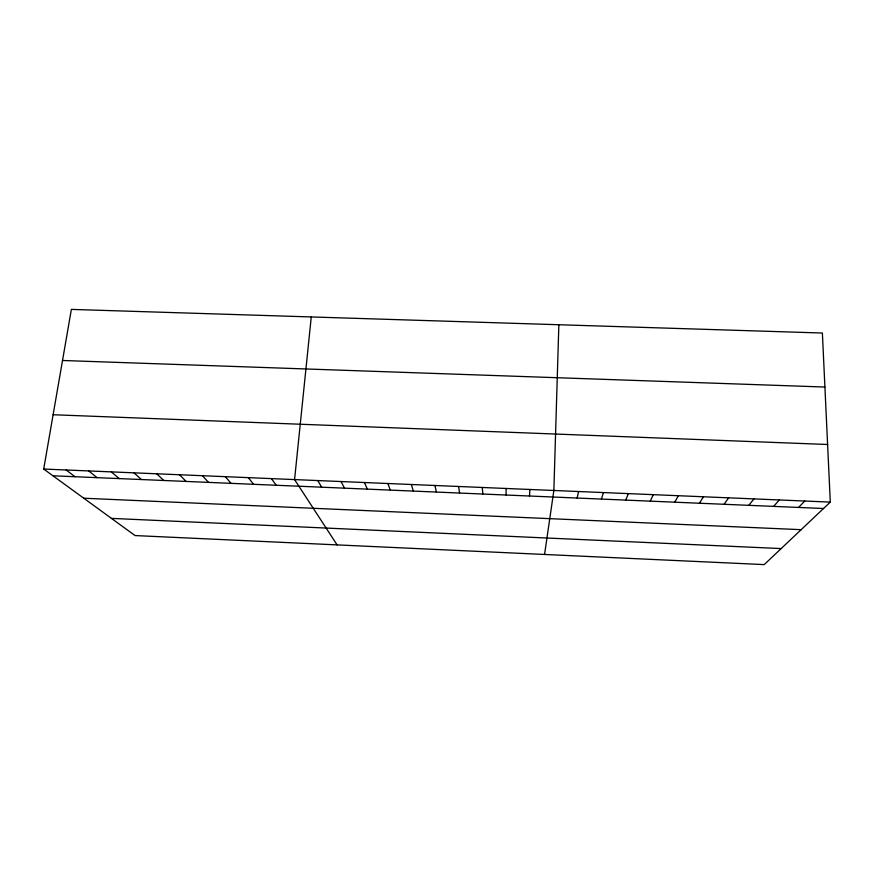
<?xml version="1.0" encoding="UTF-8"?>
<svg xmlns="http://www.w3.org/2000/svg" width="874" height="874" viewBox="0 0 874 874"><rect width="100%" height="100%" fill="white"/><g stroke="black" fill="none" stroke-linecap="round" stroke-linejoin="round"><path stroke-width="1.31" d="M558.857 324.735L553.865 490.489L544.557 554.466M529.48 496.017L529.939 489.484M311.264 316.945L294.571 479.586L337.091 544.895M43.7 469.043L71.373 309.396L822.379 333.027L830.3 502.102L764.215 564.604L135.044 535.565L43.7 469.043L830.3 502.102M577.135 498.038L578.599 491.527M601.432 499.076L603.41 492.565M625.806 500.103L628.308 493.613M650.256 501.141L653.271 494.662M674.783 502.189L678.322 495.722M699.375 503.227L703.45 496.771M724.054 504.276L728.654 497.83M748.81 505.325L753.945 498.901M773.643 506.385L779.313 499.961M798.552 507.444L804.768 501.031M62.524 360.481L824.914 387.04M53.117 414.735L827.602 444.495M52.964 475.784L823.537 508.504M83.773 498.224L801.141 529.677M111.435 518.38L781.17 548.577M66.173 469.983L75 476.723M88.7 470.933L97.09 477.663M111.304 471.884L119.257 478.602M133.973 472.834L141.479 479.542M156.708 473.795L163.766 480.492M179.52 474.746L186.129 481.443M202.386 475.707L208.547 482.393M225.328 476.68L231.031 483.344M248.336 477.641L253.591 484.305M271.421 478.613L276.206 485.267M317.786 480.558L321.643 487.189M341.079 481.541L344.465 488.162M364.436 482.524L367.353 489.134M387.859 483.508L390.307 490.106M411.359 484.491L413.326 491.09M434.935 485.485L436.421 492.062M458.577 486.479L459.582 493.045M482.284 487.474L482.809 494.039M506.079 488.479L506.112 495.023"/></g></svg>
